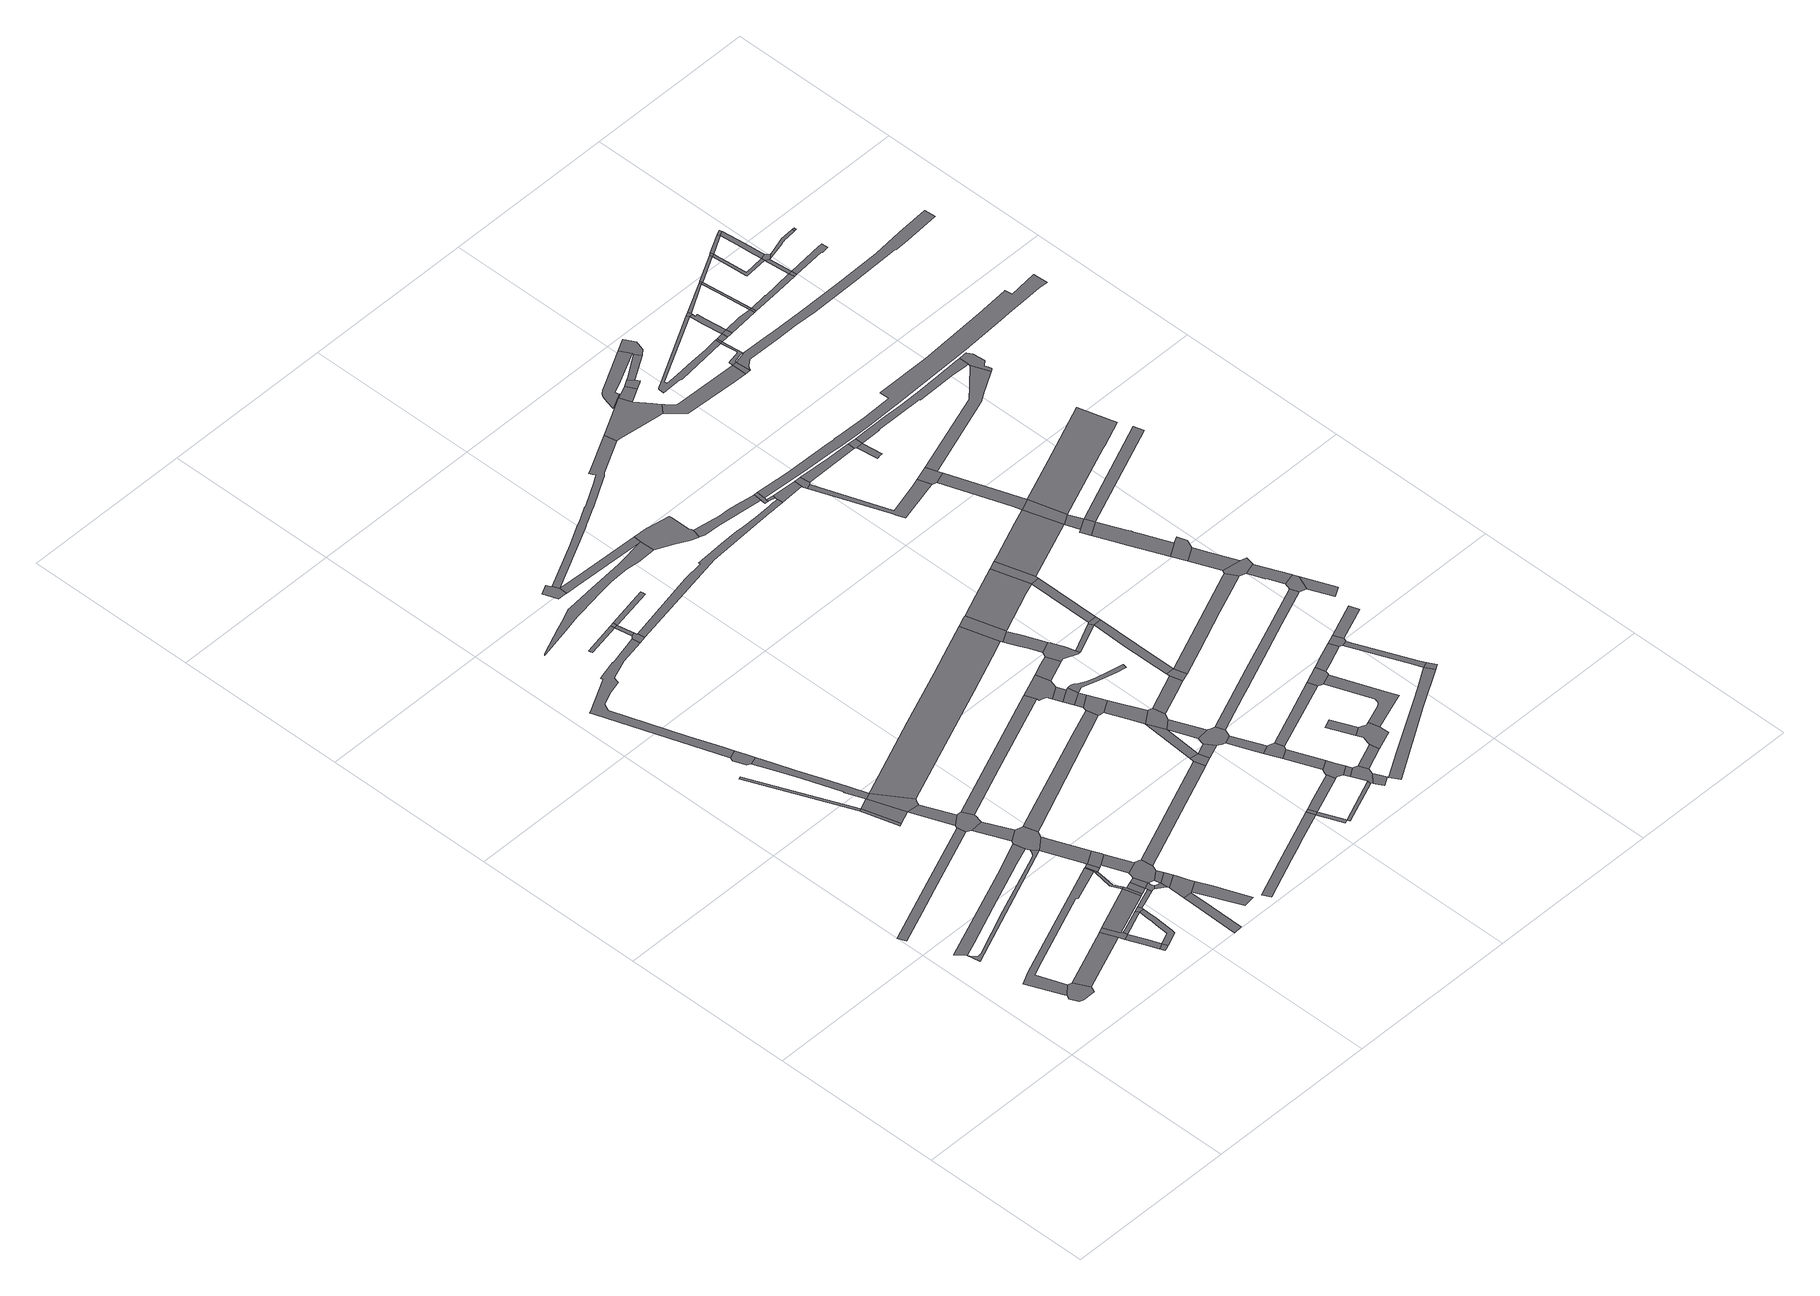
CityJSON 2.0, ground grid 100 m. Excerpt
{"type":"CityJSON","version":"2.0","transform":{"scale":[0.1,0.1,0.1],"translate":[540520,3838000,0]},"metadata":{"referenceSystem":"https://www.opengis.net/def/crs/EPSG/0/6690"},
"CityObjects":{
"road1":{"type":"Road","geometry":[{"type":"MultiSurface","lod":"1","boundaries":[[[0,1,2,3,4,5,6,7,8,9,10,11,12]]]}]},
"road2":{"type":"Road","attributes":{"RoadStructureAttribute.sectionType":"1"},"geometry":[{"type":"MultiSurface","lod":"1","boundaries":[[[13,14,12,11,15,16]]]}]},
"road3":{"type":"Road","attributes":{"RoadStructureAttribute.sectionType":"1"},"geometry":[{"type":"MultiSurface","lod":"1","boundaries":[[[17,18,19,20,3,2,21,22,23,24,25,26]]]}]},
"road4":{"type":"Road","attributes":{"RoadStructureAttribute.sectionType":"1"},"geometry":[{"type":"MultiSurface","lod":"1","boundaries":[[[27,28,29,30,31,32,33]]]}]},
"road5":{"type":"Road","attributes":{"RoadStructureAttribute.sectionType":"1"},"geometry":[{"type":"MultiSurface","lod":"1","boundaries":[[[34,35,36,37,38,39,40,41,42,43,44]]]}]},
"road6":{"type":"Road","attributes":{"RoadStructureAttribute.sectionType":"1"},"geometry":[{"type":"MultiSurface","lod":"1","boundaries":[[[45,46,47,48,49,50,51,52,53,39,54,55]]]}]},
"road7":{"type":"Road","geometry":[{"type":"MultiSurface","lod":"1","boundaries":[[[56,13,16,57,58,59,60,61,62]]]}]},
"road8":{"type":"Road","attributes":{"RoadStructureAttribute.sectionType":"1"},"geometry":[{"type":"MultiSurface","lod":"1","boundaries":[[[63,64,65,66,59,58,67,68,69,70,71]]]}]},
"road9":{"type":"Road","geometry":[{"type":"MultiSurface","lod":"1","boundaries":[[[71,70,72,73,74]]]}]},
"road10":{"type":"Road","attributes":{"RoadStructureAttribute.sectionType":"1"},"geometry":[{"type":"MultiSurface","lod":"1","boundaries":[[[75,76,60,59,77,78,79,80]]]}]},
"road11":{"type":"Road","attributes":{"RoadStructureAttribute.sectionType":"1"},"geometry":[{"type":"MultiSurface","lod":"1","boundaries":[[[80,81,82,83,84,71,74,85,86,87,88,89,90,91]]]}]},
"road12":{"type":"Road","attributes":{"RoadStructureAttribute.sectionType":"1"},"geometry":[{"type":"MultiSurface","lod":"1","boundaries":[[[92,56,62,93]]]}]},
"road13":{"type":"Road","attributes":{"RoadStructureAttribute.sectionType":"1"},"geometry":[{"type":"MultiSurface","lod":"1","boundaries":[[[94,95,96,97]]]}]},
"road14":{"type":"Road","geometry":[{"type":"MultiSurface","lod":"1","boundaries":[[[98,75,80,91,99]]]}]},
"road15":{"type":"Road","geometry":[{"type":"MultiSurface","lod":"1","boundaries":[[[97,96,100,101]]]}]},
"road16":{"type":"Road","attributes":{"RoadStructureAttribute.sectionType":"1"},"geometry":[{"type":"MultiSurface","lod":"1","boundaries":[[[102,103,97,101,104,105]]]}]},
"road17":{"type":"Road","geometry":[{"type":"MultiSurface","lod":"1","boundaries":[[[106,107,108,109,110,111,112]]]}]},
"road18":{"type":"Road","attributes":{"RoadStructureAttribute.sectionType":"1"},"geometry":[{"type":"MultiSurface","lod":"1","boundaries":[[[113,98,99,114,115]]]}]},
"road19":{"type":"Road","attributes":{"RoadStructureAttribute.sectionType":"1"},"geometry":[{"type":"MultiSurface","lod":"1","boundaries":[[[116,117,118,119,112,111,120,121,122,123,124,125,126,127]]]}]},
"road20":{"type":"Road","geometry":[{"type":"MultiSurface","lod":"1","boundaries":[[[128,92,93,129,130]]]}]},
"road21":{"type":"Road","attributes":{"RoadStructureAttribute.sectionType":"1"},"geometry":[{"type":"MultiSurface","lod":"1","boundaries":[[[131,132,92,128,133,134]]]}]},
"road22":{"type":"Road","attributes":{"RoadStructureAttribute.sectionType":"1"},"geometry":[{"type":"MultiSurface","lod":"1","boundaries":[[[135,130,129,136]]]}]},
"road23":{"type":"Road","attributes":{"RoadStructureAttribute.sectionType":"1"},"geometry":[{"type":"MultiSurface","lod":"1","boundaries":[[[105,137,138,139]]]}]},
"road24":{"type":"Road","geometry":[{"type":"MultiSurface","lod":"1","boundaries":[[[127,126,102,105,139,140,141,142]]]}]},
"road25":{"type":"Road","attributes":{"RoadStructureAttribute.sectionType":"1"},"geometry":[{"type":"MultiSurface","lod":"1","boundaries":[[[143,17,26,131,134]]]}]},
"road26":{"type":"Road","attributes":{"RoadStructureAttribute.sectionType":"1"},"geometry":[{"type":"MultiSurface","lod":"1","boundaries":[[[144,145,146,147,148,149]]]}]},
"road27":{"type":"Road","geometry":[{"type":"MultiSurface","lod":"1","boundaries":[[[150,143,134,151]]]}]},
"road28":{"type":"Road","geometry":[{"type":"MultiSurface","lod":"1","boundaries":[[[152,153,154,155,156,157,136,158,113,115,159,160,161]]]}]},
"road29":{"type":"Road","geometry":[{"type":"MultiSurface","lod":"1","boundaries":[[[162,163,138,137,27,33,164,165,166,167,168,169,170,171]]]}]},
"road30":{"type":"Road","attributes":{"RoadStructureAttribute.sectionType":"1"},"geometry":[{"type":"MultiSurface","lod":"1","boundaries":[[[167,166,172,173]]]}]},
"road31":{"type":"Road","geometry":[{"type":"MultiSurface","lod":"1","boundaries":[[[174,135,136,157]]]}]},
"road32":{"type":"Road","attributes":{"RoadStructureAttribute.sectionType":"1"},"geometry":[{"type":"MultiSurface","lod":"1","boundaries":[[[175,176,177,178,179,161,160,180,181]]]}]},
"road33":{"type":"Road","attributes":{"RoadStructureAttribute.sectionType":"1"},"geometry":[{"type":"MultiSurface","lod":"1","boundaries":[[[182,183,184,185,186,187,188,189,190,191,192,108,107,193,194,195,196,197,198,199,200,201,202,203,204]]]}]},
"road34":{"type":"Road","geometry":[{"type":"MultiSurface","lod":"1","boundaries":[[[205,206,173,172,207,34,44,45,55,208,209,210,211]]]}]},
"road35":{"type":"Road","attributes":{"RoadStructureAttribute.sectionType":"1"},"geometry":[{"type":"MultiSurface","lod":"1","boundaries":[[[208,55,150,212]]]}]},
"road36":{"type":"Road","geometry":[{"type":"MultiSurface","lod":"1","boundaries":[[[213,212,150,151,214,215]]]}]},
"road37":{"type":"Road","attributes":{"RoadStructureAttribute.sectionType":"1"},"geometry":[{"type":"MultiSurface","lod":"1","boundaries":[[[216,215,214,217,218,219]]]}]},
"road38":{"type":"Road","geometry":[{"type":"MultiSurface","lod":"1","boundaries":[[[220,221,219,218,222,174,157,223,224,225,226,227]]]}]},
"road39":{"type":"Road","attributes":{"RoadStructureAttribute.sectionType":"1"},"geometry":[{"type":"MultiSurface","lod":"1","boundaries":[[[228,225,224,181,229]]]}]},
"road40":{"type":"Road","geometry":[{"type":"MultiSurface","lod":"1","boundaries":[[[229,181,180,230,231]]]}]},
"road41":{"type":"Road","geometry":[{"type":"MultiSurface","lod":"1","boundaries":[[[232,233,231,230,234,235,144,149,236,237,238,239]]]}]},
"road42":{"type":"Road","attributes":{"RoadStructureAttribute.sectionType":"1"},"geometry":[{"type":"MultiSurface","lod":"1","boundaries":[[[240,241,239,238,242,243,244]]]}]},
"road43":{"type":"Road","geometry":[{"type":"MultiSurface","lod":"1","boundaries":[[[245,246,247,248,249]]]}]},
"road44":{"type":"Road","geometry":[{"type":"MultiSurface","lod":"1","boundaries":[[[250,251,252,253,182,204,254,255]]]}]},
"road45":{"type":"Road","attributes":{"RoadStructureAttribute.sectionType":"1"},"geometry":[{"type":"MultiSurface","lod":"1","boundaries":[[[256,249,252,251]]]}]},
"road46":{"type":"Road","geometry":[{"type":"MultiSurface","lod":"1","boundaries":[[[257,245,249,256]]]}]},
"road47":{"type":"Road","attributes":{"RoadStructureAttribute.sectionType":"1"},"geometry":[{"type":"MultiSurface","lod":"1","boundaries":[[[258,259,171,170,260,261]]]}]},
"road48":{"type":"Road","attributes":{"RoadStructureAttribute.sectionType":"1"},"geometry":[{"type":"MultiSurface","lod":"1","boundaries":[[[262,263,264,265,266,267,268,269,270]]]}]},
"road49":{"type":"Road","attributes":{"RoadStructureAttribute.sectionType":"1"},"geometry":[{"type":"MultiSurface","lod":"1","boundaries":[[[271,227,226,272,273,274,275]]]}]},
"road50":{"type":"Road","geometry":[{"type":"MultiSurface","lod":"1","boundaries":[[[276,277,278,279,280,281,282,283,284]]]}]},
"road51":{"type":"Road","attributes":{"RoadStructureAttribute.sectionType":"1"},"geometry":[{"type":"MultiSurface","lod":"1","boundaries":[[[285,286,287,288,211,210,289,290]]]}]},
"road52":{"type":"Road","attributes":{"RoadStructureAttribute.sectionType":"1"},"geometry":[{"type":"MultiSurface","lod":"1","boundaries":[[[291,292,293,294,295,296,297,298,299,300,301,302,303,304,305,306,307,308,309,310,311,312]]]}]},
"road53":{"type":"Road","attributes":{"RoadStructureAttribute.sectionType":"1"},"geometry":[{"type":"MultiSurface","lod":"1","boundaries":[[[313,314,315,316,257,256]]]}]},
"road54":{"type":"Road","attributes":{"RoadStructureAttribute.sectionType":"1"},"geometry":[{"type":"MultiSurface","lod":"1","boundaries":[[[317,318,319,320,321,127,142,322,323,324,325,326]]]}]},
"road55":{"type":"Road","attributes":{"RoadStructureAttribute.sectionType":"1"},"geometry":[{"type":"MultiSurface","lod":"1","boundaries":[[[327,283,282,328,291,329]]]}]},
"road56":{"type":"Road","geometry":[{"type":"MultiSurface","lod":"1","boundaries":[[[330,262,270,331]]]}]},
"road57":{"type":"Road","attributes":{"RoadStructureAttribute.sectionType":"1"},"geometry":[{"type":"MultiSurface","lod":"1","boundaries":[[[331,270,332,333]]]}]},
"road58":{"type":"Road","geometry":[{"type":"MultiSurface","lod":"1","boundaries":[[[334,271,275,335,336]]]}]},
"road59":{"type":"Road","attributes":{"RoadStructureAttribute.sectionType":"1"},"geometry":[{"type":"MultiSurface","lod":"1","boundaries":[[[337,338,330,331,339,340]]]}]},
"road60":{"type":"Road","attributes":{"RoadStructureAttribute.sectionType":"1"},"geometry":[{"type":"MultiSurface","lod":"1","boundaries":[[[341,334,336,342]]]}]},
"road61":{"type":"Road","attributes":{"RoadStructureAttribute.sectionType":"1"},"geometry":[{"type":"MultiSurface","lod":"1","boundaries":[[[343,336,335,344,345]]]}]},
"road62":{"type":"Road","geometry":[{"type":"MultiSurface","lod":"1","boundaries":[[[346,347,348,349,350,258,261,351,352,353,354,355,356,357]]]}]},
"road63":{"type":"Road","attributes":{"RoadStructureAttribute.sectionType":"1"},"geometry":[{"type":"MultiSurface","lod":"1","boundaries":[[[358,333,359,360]]]}]},
"road64":{"type":"Road","attributes":{"RoadStructureAttribute.sectionType":"1"},"geometry":[{"type":"MultiSurface","lod":"1","boundaries":[[[356,355,361,362]]]}]},
"road65":{"type":"Road","geometry":[{"type":"MultiSurface","lod":"1","boundaries":[[[363,362,361,364,365]]]}]},
"road66":{"type":"Road","attributes":{"RoadStructureAttribute.sectionType":"1"},"geometry":[{"type":"MultiSurface","lod":"1","boundaries":[[[365,364,366,367]]]}]},
"road67":{"type":"Road","attributes":{"RoadStructureAttribute.sectionType":"1"},"geometry":[{"type":"MultiSurface","lod":"1","boundaries":[[[368,369,370,371,372,373,374,375,376,377,255,254,378,379,380,381,382,383,384]]]}]},
"road68":{"type":"Road","geometry":[{"type":"MultiSurface","lod":"1","boundaries":[[[367,366,285,290,385,386,387]]]}]},
"road69":{"type":"Road","attributes":{"RoadStructureAttribute.sectionType":"1"},"geometry":[{"type":"MultiSurface","lod":"1","boundaries":[[[387,386,388,341,389]]]}]},
"road70":{"type":"Road","geometry":[{"type":"MultiSurface","lod":"1","boundaries":[[[390,389,341,342,391,392,393,394,395]]]}]},
"road71":{"type":"Road","attributes":{"RoadStructureAttribute.sectionType":"1"},"geometry":[{"type":"MultiSurface","lod":"1","boundaries":[[[391,342,396,397]]]}]},
"road72":{"type":"Road","geometry":[{"type":"MultiSurface","lod":"1","boundaries":[[[398,399,397,396,400,401,343,345,402,403,404,405,406,407]]]}]},
"road73":{"type":"Road","attributes":{"RoadStructureAttribute.sectionType":"1"},"geometry":[{"type":"MultiSurface","lod":"1","boundaries":[[[408,409,410,411,412,413,414,415,416,417,418,419,420,421,422,423,284,283,424,425,426,427,428,429,430,431,432,433,434,435,436,437]]]}]},
"road74":{"type":"Road","attributes":{"RoadStructureAttribute.sectionType":"1"},"geometry":[{"type":"MultiSurface","lod":"1","boundaries":[[[405,404,438,439,440]]]}]},
"road75":{"type":"Road","geometry":[{"type":"MultiSurface","lod":"1","boundaries":[[[441,442,443,444,445,446,329,291,312,447,448,449,450,451]]]}]},
"road76":{"type":"Road","geometry":[{"type":"MultiSurface","lod":"1","boundaries":[[[440,439,452,453,454,455,456]]]}]},
"road77":{"type":"Road","attributes":{"RoadStructureAttribute.sectionType":"1"},"geometry":[{"type":"MultiSurface","lod":"1","boundaries":[[[454,453,457,458]]]}]},
"road78":{"type":"Road","attributes":{"RoadStructureAttribute.sectionType":"1"},"geometry":[{"type":"MultiSurface","lod":"1","boundaries":[[[459,460,461,346,357,462]]]}]},
"road79":{"type":"Road","geometry":[{"type":"MultiSurface","lod":"1","boundaries":[[[463,464,458,457,465,466,337,340,467,468,469]]]}]},
"road80":{"type":"Road","attributes":{"RoadStructureAttribute.sectionType":"1"},"geometry":[{"type":"MultiSurface","lod":"1","boundaries":[[[469,468,470,471]]]}]},
"road81":{"type":"Road","geometry":[{"type":"MultiSurface","lod":"1","boundaries":[[[471,470,472,473,358,360,474,475,476,477]]]}]},
"road82":{"type":"Road","geometry":[{"type":"MultiSurface","lod":"1","boundaries":[[[478,475,474,479,480,481,482]]]}]},
"road83":{"type":"Road","attributes":{"RoadStructureAttribute.sectionType":"1"},"geometry":[{"type":"MultiSurface","lod":"1","boundaries":[[[483,484,485,486,487,488,489,490,491,492,493,494,495,363,365]]]}]},
"road84":{"type":"Road","attributes":{"RoadStructureAttribute.sectionType":"1"},"geometry":[{"type":"MultiSurface","lod":"1","boundaries":[[[496,395,394,497,498,499]]]}]},
"road85":{"type":"Road","geometry":[{"type":"MultiSurface","lod":"1","boundaries":[[[500,501,317,326,502,503,504,505]]]}]},
"road86":{"type":"Road","attributes":{"RoadStructureAttribute.sectionType":"1"},"geometry":[{"type":"MultiSurface","lod":"1","boundaries":[[[506,503,502,507,508,509,510,511]]]}]},
"road87":{"type":"Road","geometry":[{"type":"MultiSurface","lod":"1","boundaries":[[[512,513,514,515,511,510,516,517,459,462,518,519,520,521]]]}]},
"road88":{"type":"Road","attributes":{"RoadStructureAttribute.sectionType":"1"},"geometry":[{"type":"MultiSurface","lod":"1","boundaries":[[[522,477,476,523]]]}]},
"road89":{"type":"Road","attributes":{"RoadStructureAttribute.sectionType":"1"},"geometry":[{"type":"MultiSurface","lod":"1","boundaries":[[[524,525,526,527,528,529,451,450,530,531,532,533,534,535]]]}]},
"road90":{"type":"Road","geometry":[{"type":"MultiSurface","lod":"1","boundaries":[[[536,496,499,537,538]]]}]},
"road91":{"type":"Road","attributes":{"RoadStructureAttribute.sectionType":"1"},"geometry":[{"type":"MultiSurface","lod":"1","boundaries":[[[539,540,456,455,541]]]}]},
"road92":{"type":"Road","attributes":{"RoadStructureAttribute.sectionType":"1"},"geometry":[{"type":"MultiSurface","lod":"1","boundaries":[[[542,521,520,543]]]}]},
"road93":{"type":"Road","geometry":[{"type":"MultiSurface","lod":"1","boundaries":[[[544,545,546,547,548]]]}]},
"road94":{"type":"Road","geometry":[{"type":"MultiSurface","lod":"1","boundaries":[[[549,550,548,547,551,552,553,522,523,554,555,556,557,558]]]}]},
"road95":{"type":"Road","attributes":{"RoadStructureAttribute.sectionType":"1"},"geometry":[{"type":"MultiSurface","lod":"1","boundaries":[[[559,560,500,505,561,562,563]]]}]},
"road96":{"type":"Road","attributes":{"RoadStructureAttribute.sectionType":"1"},"geometry":[{"type":"MultiSurface","lod":"1","boundaries":[[[543,564,565,566,536,538,567,568]]]}]},
"road97":{"type":"Road","geometry":[{"type":"MultiSurface","lod":"1","boundaries":[[[569,542,543,568,570]]]}]},
"road98":{"type":"Road","geometry":[{"type":"MultiSurface","lod":"1","boundaries":[[[535,534,571,572,573,574,575,576,577,578]]]}]},
"road99":{"type":"Road","attributes":{"RoadStructureAttribute.sectionType":"1"},"geometry":[{"type":"MultiSurface","lod":"1","boundaries":[[[579,575,574,580,581,582]]]}]},
"road100":{"type":"Road","attributes":{"RoadStructureAttribute.sectionType":"1"},"geometry":[{"type":"MultiSurface","lod":"1","boundaries":[[[563,569,570,583]]]}]},
"road101":{"type":"Road","attributes":{"RoadStructureAttribute.sectionType":"1"},"geometry":[{"type":"MultiSurface","lod":"1","boundaries":[[[584,585,586,587,588,589,590,591,592]]]}]},
"road102":{"type":"Road","attributes":{"RoadStructureAttribute.sectionType":"1"},"geometry":[{"type":"MultiSurface","lod":"1","boundaries":[[[593,594,595,407,406,596,597,598,599,600,601]]]}]},
"road103":{"type":"Road","geometry":[{"type":"MultiSurface","lod":"1","boundaries":[[[602,559,563,583,603]]]}]},
"road104":{"type":"Road","geometry":[{"type":"MultiSurface","lod":"1","boundaries":[[[582,581,368,384,604,605]]]}]},
"road105":{"type":"Road","attributes":{"RoadStructureAttribute.sectionType":"1"},"geometry":[{"type":"MultiSurface","lod":"1","boundaries":[[[606,607,608,609,610,611,612,613,614,615,616,558,557]]]}]},
"road106":{"type":"Road","geometry":[{"type":"MultiSurface","lod":"1","boundaries":[[[617,539,541,618,619,610,609,620,621,622]]]}]},
"road107":{"type":"Road","geometry":[{"type":"MultiSurface","lod":"1","boundaries":[[[605,604,623,624,625,626,627,628]]]}]},
"road108":{"type":"Road","attributes":{"RoadStructureAttribute.sectionType":"1"},"geometry":[{"type":"MultiSurface","lod":"1","boundaries":[[[629,630,538,537,631,632,633,634]]]}]},
"road109":{"type":"Road","geometry":[{"type":"MultiSurface","lod":"1","boundaries":[[[635,636,408,437,637,638,639,640,641,642,643,644]]]}]},
"road110":{"type":"Road","attributes":{"RoadStructureAttribute.sectionType":"1"},"geometry":[{"type":"MultiSurface","lod":"1","boundaries":[[[645,646,617,622,647,648]]]}]},
"road111":{"type":"Road","attributes":{"RoadStructureAttribute.sectionType":"1"},"geometry":[{"type":"MultiSurface","lod":"1","boundaries":[[[649,650,651,625,624,652,653,654,655,656,657]]]}]},
"road112":{"type":"Road","attributes":{"RoadStructureAttribute.sectionType":"1"},"geometry":[{"type":"MultiSurface","lod":"1","boundaries":[[[658,659,660,602,603,661,662,663]]]}]},
"road113":{"type":"Road","attributes":{"RoadStructureAttribute.sectionType":"1"},"geometry":[{"type":"MultiSurface","lod":"1","boundaries":[[[664,665,666,667,635,644,668,669]]]}]},
"road114":{"type":"Road","attributes":{"RoadStructureAttribute.sectionType":"1"},"geometry":[{"type":"MultiSurface","lod":"1","boundaries":[[[670,628,627,671,672]]]}]},
"road115":{"type":"Road","geometry":[{"type":"MultiSurface","lod":"1","boundaries":[[[673,645,648,674,675,676,677,678]]]}]},
"road116":{"type":"Road","attributes":{"RoadStructureAttribute.sectionType":"1"},"geometry":[{"type":"MultiSurface","lod":"1","boundaries":[[[679,680,676,675,681,584,682]]]}]},
"road117":{"type":"Road","geometry":[{"type":"MultiSurface","lod":"1","boundaries":[[[683,664,669,684,685,686]]]}]},
"road118":{"type":"Road","geometry":[{"type":"MultiSurface","lod":"1","boundaries":[[[682,584,592,687]]]}]},
"road119":{"type":"Road","attributes":{"RoadStructureAttribute.sectionType":"1"},"geometry":[{"type":"MultiSurface","lod":"1","boundaries":[[[688,689,690,691,692,693,694,695,696,697,698,699,700,701,702,703,704]]]}]},
"road120":{"type":"Road","geometry":[{"type":"MultiSurface","lod":"1","boundaries":[[[705,657,656,706,707,708,709]]]}]},
"road121":{"type":"Road","attributes":{"RoadStructureAttribute.sectionType":"1"},"geometry":[{"type":"MultiSurface","lod":"1","boundaries":[[[710,673,678,711]]]}]},
"road122":{"type":"Road","attributes":{"RoadStructureAttribute.sectionType":"1"},"geometry":[{"type":"MultiSurface","lod":"1","boundaries":[[[708,707,712,713,658,714]]]}]},
"road123":{"type":"Road","attributes":{"RoadStructureAttribute.sectionType":"1"},"geometry":[{"type":"MultiSurface","lod":"1","boundaries":[[[715,716,717,718,642,641,719,720,721,722,723,724]]]}]},
"road124":{"type":"Road","attributes":{"RoadStructureAttribute.sectionType":"1"},"geometry":[{"type":"MultiSurface","lod":"1","boundaries":[[[725,726,683,686,727]]]}]},
"road125":{"type":"Road","geometry":[{"type":"MultiSurface","lod":"1","boundaries":[[[728,729,730,731,732]]]}]},
"road126":{"type":"Road","geometry":[{"type":"MultiSurface","lod":"1","boundaries":[[[714,658,663,733]]]}]},
"road127":{"type":"Road","geometry":[{"type":"MultiSurface","lod":"1","boundaries":[[[734,735,736,737,738,739,740]]]}]},
"road128":{"type":"Road","attributes":{"RoadStructureAttribute.sectionType":"1"},"geometry":[{"type":"MultiSurface","lod":"1","boundaries":[[[741,733,663,735,734]]]}]},
"road129":{"type":"Road","geometry":[{"type":"MultiSurface","lod":"1","boundaries":[[[672,671,732,731,742]]]}]},
"road130":{"type":"Road","attributes":{"RoadStructureAttribute.sectionType":"1"},"geometry":[{"type":"MultiSurface","lod":"1","boundaries":[[[743,744,745,746,747,740,739,748,749,750,751]]]}]},
"road131":{"type":"Road","geometry":[{"type":"MultiSurface","lod":"1","boundaries":[[[752,751,750,753,754,755]]]}]},
"road132":{"type":"Road","attributes":{"RoadStructureAttribute.sectionType":"1"},"geometry":[{"type":"MultiSurface","lod":"1","boundaries":[[[756,757,754,753,758,759]]]}]},
"road133":{"type":"Road","geometry":[{"type":"MultiSurface","lod":"1","boundaries":[[[758,760,629,634,761,762,763,759]]]}]},
"road134":{"type":"Road","geometry":[{"type":"MultiSurface","lod":"1","boundaries":[[[764,688,704,765,725,727,766,767,768,769,770]]]}]},
"road135":{"type":"Road","geometry":[{"type":"MultiSurface","lod":"1","boundaries":[[[771,772,773,774,593,601,775,776]]]}]},
"road136":{"type":"Road","attributes":{"RoadStructureAttribute.sectionType":"1"},"geometry":[{"type":"MultiSurface","lod":"1","boundaries":[[[777,778,762,761,779,780,781,782,772,771]]]}]},
"road137":{"type":"Road","attributes":{"RoadStructureAttribute.sectionType":"1"},"geometry":[{"type":"MultiSurface","lod":"1","boundaries":[[[783,776,775,784,785]]]}]},
"road138":{"type":"Road","attributes":{"RoadStructureAttribute.sectionType":"1"},"geometry":[{"type":"MultiSurface","lod":"1","boundaries":[[[786,787,788,789,790,791,792,793,794,795,796,797,798,799,800,801,802,803]]]}]},
"road139":{"type":"Road","geometry":[{"type":"MultiSurface","lod":"1","boundaries":[[[724,723,804,805]]]}]},
"road140":{"type":"Road","attributes":{"RoadStructureAttribute.sectionType":"1"},"geometry":[{"type":"MultiSurface","lod":"1","boundaries":[[[806,807,808,809,796,810,811,812,813,724,805]]]}]},
"road141":{"type":"Road","geometry":[{"type":"MultiSurface","lod":"1","boundaries":[[[814,797,796,809]]]}]},
"road142":{"type":"Road","attributes":{"RoadStructureAttribute.sectionType":"1"},"geometry":[{"type":"MultiSurface","lod":"1","boundaries":[[[815,814,809,816]]]}]},
"road143":{"type":"Road","attributes":{"RoadStructureAttribute.sectionType":"1"},"geometry":[{"type":"MultiSurface","lod":"1","boundaries":[[[817,818,819,714,733,820,821,822]]]}]},
"road144":{"type":"Road","attributes":{"RoadStructureAttribute.sectionType":"1"},"geometry":[{"type":"MultiSurface","lod":"1","boundaries":[[[823,734,740,824]]]}]},
"road145":{"type":"Road","attributes":{"RoadStructureAttribute.sectionType":"1"},"geometry":[{"type":"MultiSurface","lod":"1","boundaries":[[[825,826,827,705,709,828,829,830,831,832]]]}]},
"road146":{"type":"Road","attributes":{"RoadStructureAttribute.sectionType":"1"},"geometry":[{"type":"MultiSurface","lod":"1","boundaries":[[[833,834,835,836,837,838,839,840,841,742,731,842,843,844,845,846,847,848]]]}]},
"road147":{"type":"Road","geometry":[{"type":"MultiSurface","lod":"1","boundaries":[[[849,815,816,850,851]]]}]},
"road148":{"type":"Road","attributes":{"RoadStructureAttribute.sectionType":"1"},"geometry":[{"type":"MultiSurface","lod":"1","boundaries":[[[803,852,815,849,853,854,855,856]]]}]},
"road149":{"type":"Road","geometry":[{"type":"MultiSurface","lod":"1","boundaries":[[[857,786,803,856,858]]]}]},
"road150":{"type":"Road","attributes":{"RoadStructureAttribute.sectionType":"1"},"geometry":[{"type":"MultiSurface","lod":"1","boundaries":[[[859,860,861,862,863,864,865,866,867,868,869,870,871,872,873,874,875,876,877,878,578,577,879,880,881,882,883,884,885,886,887,888,889,890,891,892,893,894]]]}]},
"road151":{"type":"Road","attributes":{"RoadStructureAttribute.sectionType":"1"},"geometry":[{"type":"MultiSurface","lod":"1","boundaries":[[[895,896,849,851,897,898,899]]]}]},
"road152":{"type":"Road","attributes":{"RoadStructureAttribute.sectionType":"1"},"geometry":[{"type":"MultiSurface","lod":"1","boundaries":[[[900,857,858,901]]]}]},
"road153":{"type":"Road","geometry":[{"type":"MultiSurface","lod":"1","boundaries":[[[902,899,898,903]]]}]},
"road154":{"type":"Road","attributes":{"RoadStructureAttribute.sectionType":"1"},"geometry":[{"type":"MultiSurface","lod":"1","boundaries":[[[904,905,901,906,899,902]]]}]},
"road155":{"type":"Road","geometry":[{"type":"MultiSurface","lod":"1","boundaries":[[[907,900,901,905]]]}]},
"road156":{"type":"Road","attributes":{"RoadStructureAttribute.sectionType":"1"},"geometry":[{"type":"MultiSurface","lod":"1","boundaries":[[[908,907,905,909]]]}]},
"road157":{"type":"Road","attributes":{"RoadStructureAttribute.sectionType":"1"},"geometry":[{"type":"MultiSurface","lod":"1","boundaries":[[[910,911,912,913,902,903,914,915,916]]]}]},
"road158":{"type":"Road","geometry":[{"type":"MultiSurface","lod":"1","boundaries":[[[917,918,833,848,919,920,921,825,832,922,923,924,925,926,927]]]}]},
"road159":{"type":"Road","geometry":[{"type":"MultiSurface","lod":"1","boundaries":[[[928,908,909,929]]]}]},
"road160":{"type":"Road","attributes":{"RoadStructureAttribute.sectionType":"1"},"geometry":[{"type":"MultiSurface","lod":"1","boundaries":[[[930,931,932,933,929,909,934,935,936,937,938]]]}]},
"road161":{"type":"Road","attributes":{"RoadStructureAttribute.sectionType":"1"},"geometry":[{"type":"MultiSurface","lod":"1","boundaries":[[[939,940,941,942,943,944,945,946,947,948,949,805,804,950,951,952,953,954,955,956,957,958,959,960,961,962]]]}]},
"road162":{"type":"Road","geometry":[{"type":"MultiSurface","lod":"1","boundaries":[[[963,910,916,964]]]}]},
"road163":{"type":"Road","attributes":{"RoadStructureAttribute.sectionType":"1"},"geometry":[{"type":"MultiSurface","lod":"1","boundaries":[[[965,966,928,929,967,968]]]}]},
"road164":{"type":"Road","attributes":{"RoadStructureAttribute.sectionType":"1"},"geometry":[{"type":"MultiSurface","lod":"1","boundaries":[[[937,910,963,969]]]}]},
"road165":{"type":"Road","geometry":[{"type":"MultiSurface","lod":"1","boundaries":[[[970,938,937,969,971]]]}]},
"road166":{"type":"Road","attributes":{"RoadStructureAttribute.sectionType":"1"},"geometry":[{"type":"MultiSurface","lod":"1","boundaries":[[[972,973,974,975,968,976,977,978,938,970]]]}]},
"road167":{"type":"Road","geometry":[{"type":"MultiSurface","lod":"1","boundaries":[[[979,965,968,975]]]}]},
"road168":{"type":"Road","attributes":{"RoadStructureAttribute.sectionType":"1"},"geometry":[{"type":"MultiSurface","lod":"1","boundaries":[[[980,981,982,963,964,983,984,985,986,987]]]}]},
"road169":{"type":"Road","attributes":{"RoadStructureAttribute.sectionType":"1"},"geometry":[{"type":"MultiSurface","lod":"1","boundaries":[[[988,989,990,971,969,991,992,993,994,995,996]]]}]},
"road170":{"type":"Road","geometry":[{"type":"MultiSurface","lod":"1","boundaries":[[[997,988,996,998]]]}]}
},
"vertices":[
[346,345,0],[345,345,0],[338,347,0],[283,299,0],[272,278,0],[272,276,0],[295,227,0],[317,218,0],[392,218,0],[395,225,0],[401,238,0],[407,253,0],[363,340,0],
[708,482,0],[438,371,0],[700,373,0],[745,391,0],
[983,840,0],[264,544,0],[195,509,0],[278,310,0],[328,370,0],[277,509,0],[369,550,0],[799,727,0],[809,719,0],[996,791,0],
[755,1482,0],[378,1327,0],[0,1172,0],[20,1126,0],[214,1206,0],[367,1269,0],[764,1433,0],
[865,1207,0],[859,1205,0],[817,1187,0],[658,1118,0],[107,894,0],[149,841,0],[236,877,0],[474,976,0],[719,1077,0],[771,1099,0],[878,1142,0],
[888,1118,0],[881,1097,0],[868,1082,0],[853,1072,0],[490,924,0],[206,801,0],[186,801,0],[171,808,0],[159,825,0],[164,768,0],[918,1083,0],
[738,494,0],[753,374,0],[758,360,0],[793,374,0],[788,397,0],[780,399,0],[775,404,0],
[858,212,0],[831,279,0],[830,283,0],[827,289,0],[796,267,0],[800,258,0],[802,251,0],[827,190,0],[860,207,0],
[838,163,0],[849,168,0],[872,177,0],
[933,454,0],[810,406,0],[800,377,0],[826,388,0],[922,427,0],[945,436,0],
[940,376,0],[938,347,0],[936,316,0],[929,236,0],[959,213,0],[962,238,0],[967,311,0],[968,331,0],[970,359,0],[970,376,0],[972,435,0],
[1003,604,0],[1030,506,0],
[286,2494,0],[272,2488,0],[515,1907,0],[530,1913,0],
[965,467,0],[972,449,0],
[576,1695,0],[591,1701,0],
[596,1941,0],[541,1918,0],[668,1733,0],[671,1734,0],
[418,2577,0],[398,2635,0],[350,2618,0],[342,2595,0],[368,2528,0],[388,2517,0],[434,2533,0],
[1086,515,0],[1005,459,0],[1089,492,0],
[597,2066,0],[552,2194,0],[505,2327,0],[464,2444,0],[406,2471,0],[459,2335,0],[483,2268,0],[558,2053,0],[555,2052,0],[596,1942,0],[597,1942,0],[636,1958,0],
[1015,613,0],[1046,513,0],[1023,596,0],
[994,777,0],[977,666,0],[990,661,0],[1006,774,0],
[1063,610,0],[1081,527,0],
[761,1501,0],[819,1544,0],[742,1728,0],
[747,1738,0],[749,1742,0],[762,1766,0],
[987,842,0],
[1165,345,0],[1164,280,0],[1159,0,0],[1211,6,0],[1213,272,0],[1213,343,0],
[1011,851,0],[1033,787,0],
[1124,515,0],[1121,520,0],[1119,525,0],[1119,530,0],[1119,537,0],[1119,542,0],[1086,520,0],[1099,495,0],[1109,492,0],[1126,510,0],
[840,1543,0],[825,1544,0],[781,1425,0],[788,1421,0],[793,1419,0],[867,1425,0],[869,1433,0],[877,1472,0],[879,1482,0],[849,1542,0],
[874,1227,0],[937,1268,0],
[1093,620,0],
[1154,498,0],[1149,500,0],[1142,500,0],[1137,503,0],[1132,505,0],[1164,458,0],[1162,500,0],
[617,3529,0],[432,3484,0],[432,3487,0],[320,3457,0],[314,3455,0],[314,3452,0],[316,3440,0],[113,3334,0],[103,3329,0],[111,3305,0],[262,2868,0],[376,2697,0],[316,2869,0],[177,3276,0],[194,3311,0],[198,3320,0],[277,3353,0],[339,3369,0],[352,3372,0],[354,3381,0],[361,3408,0],[474,3453,0],[623,3482,0],
[981,1254,0],[941,1267,0],[873,1223,0],[990,1141,0],[996,1153,0],[1007,1176,0],[984,1253,0],
[1089,898,0],
[1109,850,0],[1051,797,0],[1115,836,0],
[1173,693,0],[1068,754,0],[1105,660,0],[1175,688,0],
[1205,680,0],[1202,681,0],[1100,642,0],[1144,535,0],[1151,533,0],[1208,576,0],[1219,608,0],[1212,678,0],
[1212,567,0],[1224,537,0],
[1167,448,0],[1242,492,0],
[1269,422,0],[1248,475,0],[1167,435,0],[1165,378,0],[1218,348,0],[1219,350,0],[1219,349,0],[1283,387,0],
[1360,198,0],[1320,298,0],[1221,346,0],[1330,92,0],[1399,103,0],
[610,3667,0],[411,3627,0],[413,3616,0],[416,3605,0],[613,3644,0],
[657,3533,0],[654,3550,0],[631,3544,0],[625,3538,0],[666,3491,0],[660,3533,0],
[635,3647,0],
[632,3672,0],
[1646,1872,0],[1642,1870,0],[1191,1613,0],[1668,1810,0],
[2003,318,0],[1866,261,0],[1664,178,0],[1440,85,0],[1464,39,0],[1712,144,0],[1819,189,0],[1835,195,0],[2022,271,0],
[1882,957,0],[1229,612,0],[1310,646,0],[1645,786,0],[1900,894,0],
[609,4059,0],[594,4089,0],[543,4062,0],[572,3980,0],[599,3980,0],[620,3979,0],[626,3979,0],[629,4026,0],[612,4061,0],
[1778,1581,0],[1605,1512,0],[1339,1401,0],[1138,1317,0],[1040,1190,0],[1794,1514,0],
[1133,3959,0],[950,3930,0],[740,3913,0],[571,3897,0],[550,3895,0],[464,3859,0],[423,3842,0],[248,3768,0],[245,3765,0],[243,3762,0],[246,3762,0],[435,3804,0],[478,3814,0],[545,3829,0],[579,3834,0],[739,3860,0],[832,3873,0],[879,3876,0],[952,3879,0],[1026,3872,0],[1113,3874,0],[1135,3874,0],
[885,3694,0],[884,3708,0],[882,3722,0],[881,3722,0],
[1775,2429,0],[1633,2370,0],[1453,2294,0],[1118,2157,0],[653,1965,0],[1501,2071,0],[1718,2161,0],[1730,2166,0],[1777,2186,0],[1837,2212,0],
[788,4018,0],[698,3976,0],[1135,4004,0],
[2023,326,0],[2042,279,0],
[2081,129,0],[2102,137,0],
[1884,983,0],[1952,915,0],[1934,978,0],
[2257,421,0],[2069,345,0],[2048,282,0],[2270,373,0],
[1908,1308,0],[1952,1206,0],
[2001,1006,0],[2014,941,0],[2038,951,0],
[1785,1929,0],[1740,1911,0],[1671,1882,0],[1669,1882,0],[1656,1876,0],[1670,1803,0],[1671,1795,0],[1688,1790,0],[1711,1783,0],[1722,1756,0],[1794,1799,0],[1806,1846,0],
[2363,243,0],[2105,120,0],[2364,225,0],
[1743,1704,0],[1814,1747,0],
[1829,1752,0],[1766,1648,0],[1840,1692,0],
[1783,1606,0],[1856,1653,0],
[1804,3675,0],[1765,3673,0],[1744,3672,0],[1640,3667,0],[1537,3667,0],[1509,3667,0],[1390,3663,0],[1222,3654,0],[1224,3642,0],[1096,3625,0],[1288,3614,0],[1538,3627,0],[1709,3636,0],[1738,3637,0],[1746,3638,0],[1765,3639,0],[1806,3641,0],
[1801,1512,0],[1826,1507,0],[1900,1553,0],
[1885,1365,0],[1983,1361,0],
[2003,1356,0],[2006,1248,0],[2010,1256,0],[2017,1268,0],[2026,1283,0],[2010,1354,0],
[2013,1051,0],[2084,1059,0],
[2102,1052,0],[2091,1056,0],[2011,1042,0],[2004,1015,0],[2047,947,0],[2061,940,0],[2080,930,0],[2128,952,0],[2143,994,0],[2126,1044,0],
[1543,4592,0],[1311,4470,0],[1302,4466,0],[1311,4449,0],[1320,4433,0],[1293,4418,0],[1278,4409,0],[1134,4327,0],[1121,4321,0],[1120,4321,0],[1050,4284,0],[1018,4267,0],[1014,4265,0],[999,4258,0],[991,4253,0],[882,4194,0],[1012,4219,0],[1020,4223,0],[1035,4231,0],[1058,4243,0],[1139,4287,0],[1151,4292,0],[1152,4292,0],[1313,4384,0],[1339,4399,0],[1343,4401,0],[1347,4405,0],[1352,4410,0],[1355,4414,0],[1559,4523,0],
[2115,845,0],[2155,748,0],[2205,768,0],
[1362,3838,0],[1358,3849,0],[1357,3959,0],[1356,3977,0],[1231,3999,0],[1224,4000,0],[1237,3825,0],[1306,3791,0],[1349,3774,0],[1353,3773,0],[1366,3827,0],
[2178,693,0],[2194,655,0],[2250,687,0],[2259,706,0],[2244,757,0],
[2274,462,0],[2327,493,0],
[1909,1980,0],[1881,1968,0],[1837,1952,0],[1941,1901,0],
[2344,453,0],[2340,462,0],[2264,438,0],[2259,427,0],[2282,378,0],[2315,362,0],[2367,395,0],
[2329,330,0],[2380,363,0],
[2363,253,0],[2366,245,0],[2372,220,0],[2419,268,0],[2430,301,0],[2408,352,0],
[2434,233,0],[2374,216,0],[2379,205,0],[2400,165,0],[2452,196,0],
[1877,1707,0],[1975,1676,0],[2072,1652,0],[2127,1640,0],[2132,1667,0],[2125,1667,0],[2050,1681,0],[1977,1698,0],[1924,1715,0],[1889,1735,0],[1869,1747,0],[1856,1754,0],[1841,1754,0],
[2229,1446,0],[2032,1286,0],[2208,1359,0],[2249,1376,0],
[1847,2458,0],[1828,2451,0],[1842,2199,0],[1907,2239,0],[1907,2240,0],[1909,2241,0],
[1940,2160,0],[1857,2164,0],[1875,2127,0],[1898,2075,0],[1924,2010,0],[1991,2038,0],
[2032,1941,0],[2023,1963,0],[2000,2018,0],[1997,2024,0],[1922,2006,0],[1921,2004,0],[1957,1908,0],[2035,1876,0],[2050,1876,0],[2042,1899,0],
[2556,413,0],[2566,358,0],
[1711,3782,0],[1664,3790,0],[1589,3799,0],[1526,3801,0],[1406,3820,0],[1372,3826,0],[1360,3771,0],[1384,3764,0],[1472,3758,0],[1736,3729,0],[1744,3728,0],[1748,3780,0],
[2229,1466,0],[2299,1396,0],[2279,1466,0],
[2658,928,0],[2452,843,0],[2675,874,0],
[2219,1983,0],[2232,1956,0],
[2544,673,0],[2519,662,0],[2493,652,0],[2554,505,0],[2602,534,0],
[2642,516,0],[2618,526,0],[2570,467,0],[2565,447,0],[2560,429,0],[2661,395,0],[2679,402,0],[2678,417,0],[2676,459,0],[2661,523,0],
[2168,2591,0],[1982,2514,0],[1913,2242,0],[2160,2345,0],[2230,2373,0],
[2229,1726,0],[2229,1625,0],[2229,1590,0],[2279,1719,0],[2279,1956,0],
[2229,1988,0],[2279,1988,0],
[1743,3714,0],[1742,3710,0],[1742,3700,0],[1763,3698,0],[1764,3713,0],[1767,3726,0],[1767,3728,0],[1770,3778,0],
[1773,3711,0],[1765,3698,0],[1802,3689,0],[1805,3706,0],
[2280,2373,0],
[3123,587,0],[2997,506,0],[2920,462,0],[2857,425,0],[2609,281,0],[2454,191,0],[2487,136,0],[2925,402,0],[3153,535,0],
[3068,1434,0],[2809,1326,0],[2515,1205,0],[2370,1088,0],[2429,1113,0],[2488,1137,0],[2636,1198,0],[2866,1294,0],[3085,1384,0],
[2218,2612,0],[2280,2393,0],
[1949,3648,0],[1951,3698,0],
[2831,516,0],[2900,541,0],[2879,595,0],[2767,886,0],[2706,863,0],[2800,619,0],[2801,603,0],[2799,594,0],[2798,589,0],[2789,576,0],[2774,564,0],
[2760,971,0],[2694,867,0],[2697,866,0],[2770,898,0],[2772,901,0],[2776,915,0],
[1952,3639,0],[1959,3621,0],[1985,3630,0],[1988,3633,0],[1997,3642,0],[1989,3696,0],
[2926,1738,0],[2906,1729,0],[2459,1463,0],[2718,1571,0],[2870,1634,0],[2965,1673,0],
[1781,4717,0],[1657,4652,0],[1570,4522,0],[1581,4521,0],[1756,4500,0],[1825,4492,0],[1852,4489,0],[1893,4536,0],[1866,4572,0],[1805,4650,0],
[2924,1038,0],[2844,1005,0],[2824,934,0],[2946,985,0],
[2326,3259,0],[2137,3207,0],[2136,3211,0],[2114,3203,0],[2127,3166,0],[2140,3132,0],[2364,3189,0],[2397,3197,0],[2371,3274,0],
[2569,2757,0],[2476,2718,0],[2260,2629,0],[2633,2537,0],[2634,2538,0],[2638,2540,0],
[1858,4752,0],[1806,4729,0],[1802,4727,0],[1791,4721,0],[1821,4659,0],[1888,4695,0],
[2189,3688,0],[2317,3644,0],[2317,3685,0],
[2979,1061,0],[2961,978,0],[2962,976,0],[2994,986,0],[2995,989,0],[3001,1006,0],
[3137,642,0],[3096,740,0],[3105,635,0],[3155,600,0],
[1897,4773,0],[1927,4716,0],[1938,4721,0],[1925,4745,0],
[3183,552,0],
[2016,4943,0],[1814,4836,0],[1764,4810,0],[1746,4797,0],[1734,4778,0],[1729,4760,0],[1723,4740,0],[1709,4688,0],[1727,4697,0],[1787,4727,0],[1799,4733,0],[1803,4735,0],[1799,4746,0],[1797,4749,0],[1794,4757,0],[1846,4780,0],[2049,4882,0],
[2458,3303,0],[2416,3191,0],[2422,3190,0],[2489,3213,0],[2479,3240,0],
[3179,1143,0],[3200,1088,0],
[2556,2804,0],[2568,2761,0],[2638,2787,0],
[2003,4476,0],[1954,4477,0],[1937,4480,0],[1901,4527,0],[1918,4416,0],[1935,4397,0],[2000,4394,0],[2255,4383,0],[2326,4382,0],[2327,4468,0],
[2050,4870,0],[1910,4780,0],[2073,4837,0],
[2343,3513,0],[2363,3516,0],[2383,3519,0],[2367,3639,0],[2328,3634,0],
[2698,2574,0],
[2732,2495,0],[2669,2457,0],[2666,2456,0],[2649,2447,0],[2654,2435,0],[2673,2391,0],[2755,2441,0],
[2699,2570,0],
[2368,3684,0],
[2883,2134,0],[2848,2221,0],[2832,2259,0],[2828,2269,0],[2816,2296,0],[2729,2256,0],[2732,2249,0],[2830,2011,0],[2912,2061,0],
[2951,2079,0],[2866,1927,0],[2947,1977,0],[2968,2025,0],
[3042,1746,0],[2971,1918,0],[2936,1758,0],[3043,1743,0],
[2928,1741,0],[3000,1661,0],[3069,1682,0],[3079,1732,0],
[2089,4982,0],[2049,4877,0],[2105,4862,0],[2113,4889,0],[2116,4898,0],[2120,4913,0],[2122,4920,0],
[3149,1489,0],[3080,1471,0],[3078,1464,0],[3074,1451,0],[3125,1372,0],[3160,1459,0],
[3148,1493,0],[3070,1679,0],[3001,1660,0],[3002,1658,0],[3040,1566,0],[3041,1566,0],
[3237,1274,0],[3182,1235,0],[3239,1269,0],
[2418,4865,0],[1980,4630,0],[1974,4627,0],[1960,4620,0],[1958,4610,0],[1956,4583,0],[2000,4584,0],[2072,4586,0],[2089,4581,0],[2395,4614,0],[2397,4615,0],[2395,4648,0],[2313,4638,0],[2209,4629,0],[2093,4621,0],[2015,4615,0],[2015,4633,0],[2426,4852,0],
[2358,4381,0],[2354,4469,0],
[2354,4479,0],[2394,4489,0],[2422,4492,0],[2410,4616,0],[2411,4514,0],[2391,4507,0],[2347,4499,0],[2329,4493,0],
[2408,4649,0],
[2448,4654,0],[2451,4620,0],
[3267,3047,0],[2902,2895,0],[2640,2788,0],[3146,2759,0],[3165,2766,0],[3328,2834,0],
[3359,2757,0],[3376,2700,0],
[3120,3624,0],[3014,3528,0],[2947,3467,0],[2975,3413,0],[3037,3451,0],[3043,3455,0],[3062,3465,0],[3160,3522,0],
[3121,3696,0],[3110,3696,0],[2965,3689,0],[2808,3683,0],[2780,3683,0],[2688,3682,0],[2580,3683,0],[2490,3683,0],[2466,3683,0],[2490,3639,0],[2490,3643,0],[2781,3643,0],[2781,3637,0],[3011,3641,0],[3106,3637,0],[3121,3637,0],
[2483,4659,0],[2474,4622,0],[2486,4623,0],
[2435,4771,0],[2468,4786,0],[2463,4835,0],[2448,4832,0],[2448,4852,0],
[2440,4877,0],[2448,4862,0],
[3737,3824,0],[3618,3811,0],[3618,3816,0],[3618,3821,0],[3612,3856,0],[3611,3856,0],[3413,3839,0],[3006,3815,0],[2689,3815,0],[2681,3815,0],[2682,3798,0],[2684,3757,0],[2682,3757,0],[2646,3756,0],[2506,3753,0],[2351,3756,0],[2296,3758,0],[2294,3758,0],[2231,3760,0],[1969,3765,0],[2022,3713,0],[2227,3705,0],[2271,3703,0],[2402,3697,0],[2484,3698,0],[2678,3700,0],[2684,3700,0],[2692,3700,0],[2780,3702,0],[3187,3715,0],[3454,3730,0],[3515,3734,0],[3625,3740,0],[3741,3748,0],[3795,3744,0],[3789,3829,0],
[2660,4669,0],[2589,4672,0],[2621,4636,0],[2665,4640,0],[2664,4669,0],
[2625,4976,0],[2629,4964,0],
[2676,4670,0],[2678,4642,0],
[2653,4871,0],[2642,4966,0],[2641,4865,0],
[2636,4982,0],
[2800,5070,0],[2803,5056,0],
[2975,4701,0],[2967,4700,0],[2786,4679,0],[2785,4684,0],[2712,4645,0],[2815,4654,0],[2980,4670,0],
[3169,3698,0],[3157,3698,0],[3122,3637,0],[3121,3636,0],[3120,3627,0],[3169,3527,0],[3178,3533,0],[3172,3553,0],[3165,3572,0],[3193,3597,0],[3187,3671,0],
[2815,5079,0],[2821,5063,0],
[2838,4858,0],[2836,4875,0],[2830,4952,0],[2822,5048,0],[2813,4944,0],[2822,4848,0],[2823,4838,0],[2960,4852,0],[2960,4870,0],
[3747,4520,0],[3549,4506,0],[3369,4489,0],[3084,4483,0],[2834,4481,0],[2632,4483,0],[2589,4484,0],[2429,4487,0],[2426,4486,0],[2362,4471,0],[2361,4470,0],[2374,4405,0],[2375,4406,0],[2380,4410,0],[2394,4420,0],[2412,4434,0],[2606,4433,0],[2742,4433,0],[2870,4429,0],[3152,4432,0],[3447,4440,0],[3457,4435,0],[3542,4438,0],[3752,4455,0],
[2995,4703,0],[2998,4672,0],
[2928,5139,0],[2841,5093,0],[2847,5078,0],[2935,5127,0],
[2981,4839,0],
[2989,4879,0],[3013,4861,0],
[2984,4936,0],[2983,4940,0],[2973,5049,0],[2964,5139,0],[2945,5026,0],[2952,4953,0],[2952,4951,0],
[2956,5154,0],
[3233,4727,0],[3170,4722,0],[3158,4720,0],[3193,4690,0],[3194,4687,0],[3194,4683,0],[3207,4685,0],[3236,4689,0],
[3207,4899,0],[3126,4894,0],[3036,4866,0],[3096,4865,0],[3096,4869,0],[3132,4877,0],[3144,4877,0],[3149,4877,0],[3208,4884,0],
[3222,4900,0],[3220,4886,0]
]}
